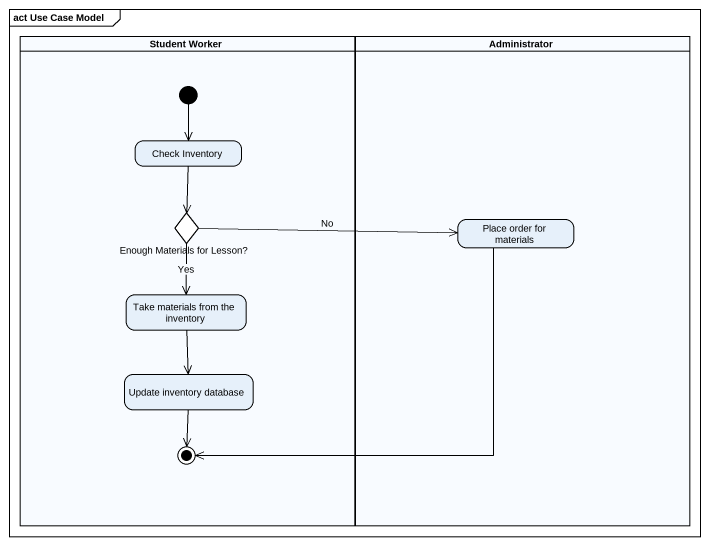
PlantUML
@startuml
mainframe act Use Case Model
hide empty description
state "Student Worker" as Student_Worker <<partition>> {
  state "Check Inventory" as Check_Inventory
  state "Enough Materials for Lesson?" as Enough_Materials_for_Lesson <<choice>>
  state "Take materials from the inventory" as Take_materials_from_the
  state "Update inventory database" as Update_inventory_database
  state final1 <<end>>
  [*] --> Check_Inventory
}
state Administrator <<partition>> {
  state "Place order for materials" as Place_order_for_materials
}
Check_Inventory --> Enough_Materials_for_Lesson
Enough_Materials_for_Lesson -right-> Place_order_for_materials : No
Enough_Materials_for_Lesson --> Take_materials_from_the : Yes
Place_order_for_materials --> final1
Take_materials_from_the --> Update_inventory_database
Update_inventory_database --> final1
@enduml
